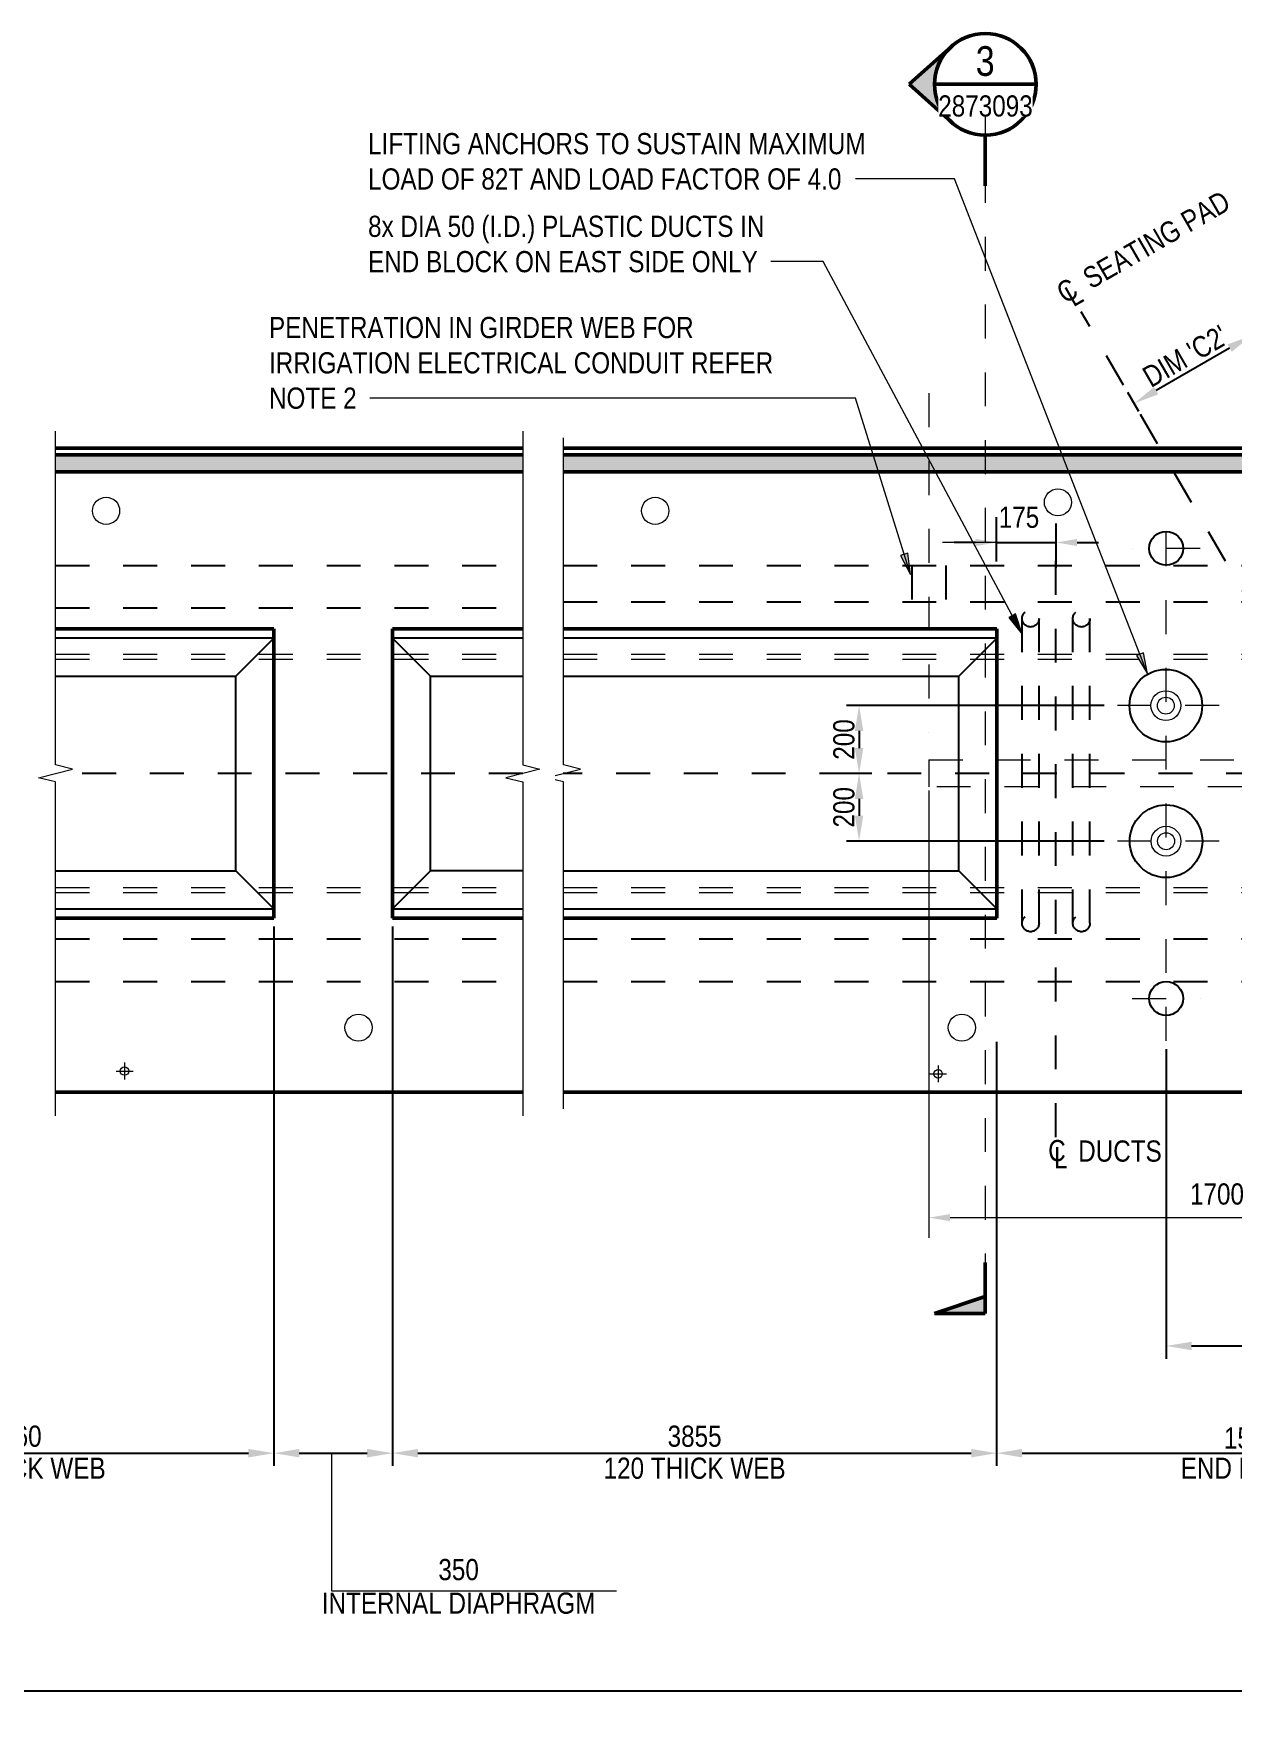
# Model space of a CAD drawing. Header units: metres. Extents: x 17.8 to 37.4, y 3.4 to 57.8.
# Drawn here: x 31.566 to 35.104, y 46.904 to 51.843 of the extents above; entities that cross this region are included whole.
import ezdxf

# ---------------------------------------------------------------- set-up
doc = ezdxf.new("R2010")
doc.units = ezdxf.units.M
for name, pattern in [('Dot_Section Line', [0.02, 0, -0.02]), ('JacobsCenter', [0.015, 0.009, -0.0015, 0.003, -0.0015]), ('JacobsDash', [0.0045, 0.003, -0.0015])]:
    doc.linetypes.add(name, pattern=pattern)
doc.layers.get('Defpoints').update_dxf_attribs({"color": 41})
for name, color, linetype, lineweight in [('A-ANNO-DIMS', 7, 'Continuous', 9), ('A-ANNO-NOTE', 7, 'Continuous', 9), ('A-DETL', 7, 'Continuous', 13), ('A-DETL-GENF', 7, 'Continuous', 9), ('G-ANNO-SYMB', 7, 'Continuous', 9), ('G-ANNO-TEXT', 7, 'Continuous', 9)]:
    doc.layers.add(name, color=color, linetype=linetype, lineweight=lineweight)
doc.styles.add('Arial Narrow', font='ARIALN.TTF', dxfattribs={"height": 0.0625})
doc.styles.add('Arial Narrow_2', font='ARIALN.TTF', dxfattribs={"height": 0.0025})
doc.styles.add('Arial Narrow_3', font='ARIALN.TTF', dxfattribs={"height": 0.0875})
doc.dimstyles.new('____ddd____', dxfattribs={"dimscale": 0.3048, "dimtxt": 0.063964, "dimasz": 0.246063, "dimexe": 0.123031, "dimexo": 0.082021, "dimgap": 0.04101, "dimtad": 1, "dimdec": 0, "dimlfac": 1000, "dimzin": 0, "dimdsep": 46, "dimtxsty": 'Arial Narrow', "dimsah": 1, "dimcen": 0.09, "dimaunit": 1, "dimadec": 4, "dimazin": 0, "dimtfac": 1, "dimtdec": 4, "dimtix": 1, "dimtmove": 0, "dimatfit": 3, "dimfxl": 1, "dimtvp": 1, "dimtolj": 1, "dimtzin": 0, "dimarcsym": 2})
doc.dimstyles.new('____ddd_____1', dxfattribs={"dimscale": 0.3048, "dimtxt": 0.063964, "dimasz": 0.246063, "dimexe": 0.123031, "dimexo": 0.082021, "dimgap": 0.04101, "dimtad": 1, "dimdec": 0, "dimlfac": 1000, "dimzin": 0, "dimdsep": 46, "dimtxsty": 'Arial Narrow', "dimsah": 1, "dimcen": 0.09, "dimaunit": 1, "dimadec": 4, "dimazin": 0, "dimtfac": 1, "dimtdec": 4, "dimtix": 1, "dimtmove": 2, "dimatfit": 3, "dimfxl": 1, "dimtvp": 1, "dimtolj": 1, "dimtzin": 0, "dimarcsym": 2})
doc.dimstyles.new('Dimension_Standard_O__mm_', dxfattribs={"dimscale": 0.3048, "dimtxt": 0.063964, "dimasz": 0.205052, "dimexe": 0.19685, "dimexo": 0.123031, "dimgap": 0.123031, "dimtad": 1, "dimdec": 0, "dimlfac": 1000, "dimzin": 0, "dimdsep": 46, "dimtxsty": 'Arial Narrow', "dimsah": 1, "dimcen": 0.09, "dimaunit": 1, "dimadec": 4, "dimazin": 0, "dimtfac": 1, "dimtdec": 4, "dimtix": 1, "dimtmove": 0, "dimatfit": 3, "dimfxl": 1, "dimtvp": 1, "dimtfill": 1, "dimtolj": 1, "dimtzin": 0, "dimlwd": 18, "dimlwe": 18, "dimarcsym": 2})
doc.dimstyles.new('Dimension_Standard_T_REO', dxfattribs={"dimscale": 0.3048, "dimtxt": 0.063964, "dimasz": 0.205052, "dimexe": 0.246063, "dimexo": 0.0625, "dimgap": 0.082021, "dimtad": 1, "dimdec": 0, "dimlfac": 1000, "dimzin": 0, "dimdsep": 46, "dimtxsty": 'Arial Narrow', "dimsah": 1, "dimcen": 0.09, "dimaunit": 1, "dimadec": 4, "dimazin": 0, "dimtfac": 1, "dimtdec": 4, "dimtix": 1, "dimtmove": 2, "dimatfit": 3, "dimfxl": 0.246063, "dimfxlon": 1, "dimtvp": 1, "dimtolj": 1, "dimtzin": 0, "dimlwd": 25, "dimlwe": 25, "dimarcsym": 2})

# ---------------------------------------------------------------- blocks, each defined once
blk = doc.blocks.new('CS_DET_BreakLine_ViewScale - Std Break-5078609-DRG-2873092 - 1815 SUPER-T GIRDER_CONCRETE_EDGE GIRDERS_PLAN')
at = {"layer": 'A-DETL-GENF'}
for p, q in [((0.9277, 0.05), (0.9152, 0)), ((0.9462, -0.024), (0.9277, 0.05)), ((0.9152, 0), (-0.05, 0)), ((0.9652, 0), (0.9592, -0.024)), ((1.9304, 0), (0.9652, 0))]:
    blk.add_line(p, q, dxfattribs=at)
blk = doc.blocks.new('CS_DET_BreakLine_ViewScale - Std Break-5073520-DRG-2873092 - 1815 SUPER-T GIRDER_CONCRETE_EDGE GIRDERS_PLAN')
at = {"layer": 'A-DETL-GENF'}
for p, q in [((0.9475, 0.05), (0.935, 0)), ((0.9725, -0.05), (0.9475, 0.05)), ((0.935, 0), (-0.05, 0)), ((0.985, 0), (0.9725, -0.05)), ((1.97, 0), (0.985, 0))]:
    blk.add_line(p, q, dxfattribs=at)
blk = doc.blocks.new('CS_DET_BreakLine_ViewScale - Std Break-5073521-DRG-2873092 - 1815 SUPER-T GIRDER_CONCRETE_EDGE GIRDERS_PLAN')
at = {"layer": 'A-DETL-GENF'}
for p, q in [((0.9475, 0.05), (0.935, 0)), ((0.9725, -0.05), (0.9475, 0.05)), ((0.935, 0), (-0.05, 0)), ((0.985, 0), (0.9725, -0.05)), ((1.97, 0), (0.985, 0))]:
    blk.add_line(p, q, dxfattribs=at)
blk = doc.blocks.new('DIMBLOCK23-DRG-2873092 - 1815 SUPER-T GIRDER_CONCRETE_EDGE GIRDERS_PLAN')
at = {"layer": 'A-ANNO-DIMS', "color": 0, "lineweight": -2, "transparency": 16777216}
for p, q in [((30.746, 49.2083), (30.746, 47.6169)), ((32.2757, 49.2083), (32.2757, 47.6169)), ((30.821, 47.6544), (32.2007, 47.6544))]:
    blk.add_line(p, q, dxfattribs=at)
at = {"layer": 'A-ANNO-DIMS', "color": 0, "transparency": 16777216}
for points in [[(30.821, 47.6669), (30.821, 47.6419), (30.746, 47.6544)], [(32.2007, 47.6669), (32.2007, 47.6419), (32.2757, 47.6544)]]:
    blk.add_solid(points, dxfattribs=at)
at = {"layer": 'Defpoints', "color": 0, "transparency": 16777216}
for p in [(30.746, 49.2333), (32.2757, 49.2333), (32.2757, 47.6544)]:
    blk.add_point(p, dxfattribs=at)
at = {"layer": 'A-ANNO-DIMS', "color": 0, "transparency": 16777216, "char_height": 0.0625, "width": 0.645736, "attachment_point": 5, "style": 'Arial Narrow'}
for s, insert in [('\\A1;3860\u200e', (31.5109, 47.7041)), ('\\A1;120 THICK WEB', (31.5109, 47.6096))]:
    blk.add_mtext(s, dxfattribs=dict(at, insert=insert))
blk = doc.blocks.new('DIMBLOCK24-DRG-2873092 - 1815 SUPER-T GIRDER_CONCRETE_EDGE GIRDERS_PLAN')
at = {"layer": 'A-ANNO-DIMS', "color": 0, "lineweight": -2, "transparency": 16777216}
for p, q in [((32.2757, 49.2083), (32.2757, 47.6169)), ((32.6257, 49.2083), (32.6257, 47.6169)), ((32.3507, 47.6544), (32.5507, 47.6544))]:
    blk.add_line(p, q, dxfattribs=at)
at = {"layer": 'A-ANNO-DIMS', "color": 0, "transparency": 16777216}
for points in [[(32.3507, 47.6669), (32.3507, 47.6419), (32.2757, 47.6544)], [(32.5507, 47.6669), (32.5507, 47.6419), (32.6257, 47.6544)]]:
    blk.add_solid(points, dxfattribs=at)
at = {"layer": 'Defpoints', "color": 0, "transparency": 16777216}
for p in [(32.2757, 49.2333), (32.6257, 49.2333), (32.6257, 47.6544)]:
    blk.add_point(p, dxfattribs=at)
at = {"layer": 'A-ANNO-DIMS', "color": 0, "transparency": 16777216, "insert": (32.8206, 47.3105), "char_height": 0.0625, "width": 0.971041, "attachment_point": 5, "line_spacing_factor": 0.974696, "style": 'Arial Narrow'}
blk.add_mtext('\\A1;350', dxfattribs=at)
at = {"layer": 'A-ANNO-DIMS', "color": 0, "transparency": 16777216, "insert": (32.8206, 47.2115), "char_height": 0.0625, "width": 0.971041, "attachment_point": 5, "style": 'Arial Narrow'}
blk.add_mtext('\\A1;INTERNAL DIAPHRAGM', dxfattribs=at)
blk = doc.blocks.new('DIMBLOCK25-DRG-2873092 - 1815 SUPER-T GIRDER_CONCRETE_EDGE GIRDERS_PLAN')
at = {"layer": 'A-ANNO-DIMS', "color": 0, "lineweight": -2, "transparency": 16777216}
for p, q in [((32.6257, 49.2083), (32.6257, 47.6169)), ((34.4079, 48.8685), (34.4079, 47.6169)), ((32.7007, 47.6544), (34.3329, 47.6544))]:
    blk.add_line(p, q, dxfattribs=at)
at = {"layer": 'A-ANNO-DIMS', "color": 0, "transparency": 16777216}
for points in [[(32.7007, 47.6669), (32.7007, 47.6419), (32.6257, 47.6544)], [(34.3329, 47.6669), (34.3329, 47.6419), (34.4079, 47.6544)]]:
    blk.add_solid(points, dxfattribs=at)
at = {"layer": 'Defpoints', "color": 0, "transparency": 16777216}
for p in [(32.6257, 49.2333), (34.4079, 48.8935), (34.4079, 47.6544)]:
    blk.add_point(p, dxfattribs=at)
at = {"layer": 'A-ANNO-DIMS', "color": 0, "transparency": 16777216, "char_height": 0.0625, "width": 0.670104, "attachment_point": 5, "style": 'Arial Narrow'}
for s, insert in [('\\A1;3855\u200e', (33.5168, 47.7041)), ('\\A1;120 THICK WEB ', (33.5168, 47.6096))]:
    blk.add_mtext(s, dxfattribs=dict(at, insert=insert))
blk = doc.blocks.new('DIMBLOCK26-DRG-2873092 - 1815 SUPER-T GIRDER_CONCRETE_EDGE GIRDERS_PLAN')
at = {"layer": 'A-ANNO-DIMS', "color": 0, "lineweight": -2, "transparency": 16777216}
for p, q in [((35.9079, 49.5991), (35.9079, 47.6169)), ((34.4079, 48.8212), (34.4079, 47.6169)), ((34.4829, 47.6544), (35.8329, 47.6544))]:
    blk.add_line(p, q, dxfattribs=at)
at = {"layer": 'A-ANNO-DIMS', "color": 0, "transparency": 16777216}
for points in [[(34.4829, 47.6669), (34.4829, 47.6419), (34.4079, 47.6544)], [(35.8329, 47.6669), (35.8329, 47.6419), (35.9079, 47.6544)]]:
    blk.add_solid(points, dxfattribs=at)
at = {"layer": 'Defpoints', "color": 0, "transparency": 16777216}
for p in [(35.9079, 49.6241), (34.4079, 48.8462), (35.9079, 47.6544)]:
    blk.add_point(p, dxfattribs=at)
at = {"layer": 'A-ANNO-DIMS', "color": 0, "transparency": 16777216, "char_height": 0.0625, "width": 0.497095, "attachment_point": 5, "style": 'Arial Narrow'}
for s, insert in [('\\A1;1500', (35.1579, 47.6988)), ('\\A1;END BLOCK', (35.1579, 47.6096))]:
    blk.add_mtext(s, dxfattribs=dict(at, insert=insert))
blk = doc.blocks.new('DIMBLOCK30-DRG-2873092 - 1815 SUPER-T GIRDER_CONCRETE_EDGE GIRDERS_PLAN')
at = {"layer": 'A-ANNO-DIMS', "color": 0, "lineweight": -2, "transparency": 16777216}
for p, q in [((34.7248, 49.8603), (33.9645, 49.8603)), ((34.002, 49.7853), (34.002, 49.7349)), ((34.04, 49.6599), (33.9645, 49.6599))]:
    blk.add_line(p, q, dxfattribs=at)
at = {"layer": 'A-ANNO-DIMS', "color": 0, "transparency": 16777216}
for points in [[(33.9895, 49.7853), (34.0145, 49.7853), (34.002, 49.8603)], [(33.9895, 49.7349), (34.0145, 49.7349), (34.002, 49.6599)]]:
    blk.add_solid(points, dxfattribs=at)
at = {"layer": 'Defpoints', "color": 0, "transparency": 16777216}
for p in [(34.7498, 49.8603), (34.002, 49.6599), (34.065, 49.6599)]:
    blk.add_point(p, dxfattribs=at)
at = {"layer": 'A-ANNO-DIMS', "color": 0, "transparency": 16777216, "insert": (33.9575, 49.7601), "char_height": 0.0625, "width": 0.142549, "attachment_point": 5, "rotation": 90, "style": 'Arial Narrow'}
blk.add_mtext('\\A1;200', dxfattribs=at)
blk = doc.blocks.new('DIMBLOCK31-DRG-2873092 - 1815 SUPER-T GIRDER_CONCRETE_EDGE GIRDERS_PLAN')
at = {"layer": 'A-ANNO-DIMS', "color": 0, "lineweight": -2, "transparency": 16777216}
for p, q in [((34.04, 49.6599), (33.9645, 49.6599)), ((34.002, 49.5849), (34.002, 49.5353)), ((34.7255, 49.4603), (33.9645, 49.4603))]:
    blk.add_line(p, q, dxfattribs=at)
at = {"layer": 'A-ANNO-DIMS', "color": 0, "transparency": 16777216}
for points in [[(33.9895, 49.5849), (34.0145, 49.5849), (34.002, 49.6599)], [(33.9895, 49.5353), (34.0145, 49.5353), (34.002, 49.4603)]]:
    blk.add_solid(points, dxfattribs=at)
at = {"layer": 'Defpoints', "color": 0, "transparency": 16777216}
for p in [(34.065, 49.6599), (34.002, 49.4603), (34.7505, 49.4603)]:
    blk.add_point(p, dxfattribs=at)
at = {"layer": 'A-ANNO-DIMS', "color": 0, "transparency": 16777216, "insert": (33.9575, 49.5601), "char_height": 0.0625, "width": 0.142549, "attachment_point": 5, "rotation": 90, "style": 'Arial Narrow'}
blk.add_mtext('\\A1;200', dxfattribs=at)
blk = doc.blocks.new('DIMBLOCK32-DRG-2873092 - 1815 SUPER-T GIRDER_CONCRETE_EDGE GIRDERS_PLAN')
at = {"layer": 'A-ANNO-DIMS', "color": 0, "lineweight": -2, "transparency": 16777216}
for p, q in [((35.9079, 49.6349), (35.9079, 47.9332)), ((34.9079, 48.8462), (34.9079, 47.9332)), ((34.9829, 47.9707), (35.8329, 47.9707))]:
    blk.add_line(p, q, dxfattribs=at)
at = {"layer": 'A-ANNO-DIMS', "color": 0, "transparency": 16777216}
for points in [[(34.9829, 47.9832), (34.9829, 47.9582), (34.9079, 47.9707)], [(35.8329, 47.9832), (35.8329, 47.9582), (35.9079, 47.9707)]]:
    blk.add_solid(points, dxfattribs=at)
at = {"layer": 'Defpoints', "color": 0, "transparency": 16777216}
for p in [(35.9079, 49.6599), (34.9079, 48.8712), (35.9079, 47.9707)]:
    blk.add_point(p, dxfattribs=at)
at = {"layer": 'A-ANNO-DIMS', "color": 0, "transparency": 16777216, "insert": (35.4079, 48.0152), "char_height": 0.0625, "width": 0.190066, "attachment_point": 5, "style": 'Arial Narrow'}
blk.add_mtext('\\A1;1000', dxfattribs=at)
blk = doc.blocks.new('DIMBLOCK33-DRG-2873092 - 1815 SUPER-T GIRDER_CONCRETE_EDGE GIRDERS_PLAN')
at = {"layer": 'A-ANNO-DIMS', "color": 0, "lineweight": -2, "transparency": 16777216}
for p, q in [((19.2271, 49.6349), (19.2271, 46.9159)), ((35.9079, 49.6349), (35.9079, 46.9159)), ((19.3021, 46.9534), (35.8329, 46.9534))]:
    blk.add_line(p, q, dxfattribs=at)
at = {"layer": 'A-ANNO-DIMS', "color": 0, "transparency": 16777216}
for points in [[(19.3021, 46.9659), (19.3021, 46.9409), (19.2271, 46.9534)], [(35.8329, 46.9659), (35.8329, 46.9409), (35.9079, 46.9534)]]:
    blk.add_solid(points, dxfattribs=at)
at = {"layer": 'Defpoints', "color": 0, "transparency": 16777216}
for p in [(19.2271, 49.6599), (35.9079, 49.6599), (35.9079, 46.9534)]:
    blk.add_point(p, dxfattribs=at)
at = {"layer": 'A-ANNO-DIMS', "color": 0, "transparency": 16777216, "insert": (27.5675, 46.9972), "char_height": 0.0625, "width": 0.264386, "attachment_point": 5, "style": 'Arial Narrow'}
blk.add_mtext("\\A1;DIM 'L'", dxfattribs=at)
blk = doc.blocks.new('CS_Annot_Centreline Symbol2 - CS_Annot_Centreline Symbol-5074296-DRG-2873092 - 1815 SUPER-T GIRDER_CONCRETE_EDGE GIRDERS_PLAN')
at = {"layer": 'A-ANNO-NOTE', "char_height": 0.0025, "attachment_point": 1, "style": 'Arial Narrow_2'}
for s, insert, width in [('C  ', (-0.00109, 0.00476), 0.0044093), ('L', (-0.00041, 0.00392), 0.0019241)]:
    blk.add_mtext(s, dxfattribs=dict(at, insert=insert, width=width))
blk = doc.blocks.new('DIMBLOCK35-DRG-2873092 - 1815 SUPER-T GIRDER_CONCRETE_EDGE GIRDERS_PLAN')
at = {"layer": 'A-ANNO-DIMS', "color": 0, "lineweight": -2, "transparency": 16777216}
for p, q in [((35.3804, 50.5716), (35.1413, 50.9848)), ((35.0952, 50.9147), (34.8787, 50.7895)), ((34.8278, 50.7276), (34.795, 50.7843))]:
    blk.add_line(p, q, dxfattribs=at)
at = {"layer": 'A-ANNO-DIMS', "color": 0, "transparency": 16777216}
for points in [[(35.0889, 50.9256), (35.1015, 50.9039), (35.1601, 50.9523)], [(34.8724, 50.8003), (34.885, 50.7786), (34.8138, 50.7519)]]:
    blk.add_solid(points, dxfattribs=at)
at = {"layer": 'Defpoints', "color": 0, "transparency": 16777216}
for p in [(34.8138, 50.7519), (34.8403, 50.706), (35.3929, 50.5499)]:
    blk.add_point(p, dxfattribs=at)
at = {"layer": 'A-ANNO-DIMS', "color": 0, "transparency": 16777216, "insert": (34.9645, 50.8909), "char_height": 0.0625, "width": 0.326523, "attachment_point": 5, "rotation": 30.0563, "style": 'Arial Narrow'}
blk.add_mtext("\\A1;DIM 'C2'", dxfattribs=at)
blk = doc.blocks.new('Drafting View - sectionTail-4870194-DRG-2873092 - 1815 SUPER-T GIRDER_CONCRETE_EDGE GIRDERS_PLAN')
at = {"layer": 'G-ANNO-SYMB'}
blk.add_hatch(color=256, dxfattribs=at).paths.add_polyline_path([(-0.006, 0.006), (-0.004, 0), (-0.006, 0)])
at = {"layer": 'G-ANNO-SYMB', "lineweight": 50}
for p, q in [((-0.006, 0.006), (-0.006, 0)), ((-0.004, 0), (-0.006, 0.006)), ((-0.006, 0), (-0.004, 0)), ((-0.006, 0), (0, 0))]:
    blk.add_line(p, q, dxfattribs=at)
blk = doc.blocks.new('Drafting View - SectionHead-4898858-DRG-2873092 - 1815 SUPER-T GIRDER_CONCRETE_EDGE GIRDERS_PLAN')
at = {"layer": 'G-ANNO-SYMB'}
h = blk.add_hatch(color=256, dxfattribs=at)
edge = h.paths.add_edge_path()
edge.add_line((-0.002, 0.009), (0.00247, 0.004))
edge.add_arc((-0.002, 0), 0.006, 41.8277, 138.1723)
edge.add_line((-0.00647, 0.004), (-0.002, 0.009))
at = {"layer": 'G-ANNO-SYMB', "lineweight": 50}
for p, q in [((-0.002, 0.009), (-0.00647, 0.004)), ((0.00247, 0.004), (-0.002, 0.009)), ((0.004, 0), (0.01, 0))]:
    blk.add_line(p, q, dxfattribs=at)
for start, end in [(360, 180), (180, 360)]:
    blk.add_arc((-0.002, 0), 0.006, start, end, dxfattribs=at)
blk = doc.blocks.new('DIMBLOCK81-DRG-2873092 - 1815 SUPER-T GIRDER_CONCRETE_EDGE GIRDERS_PLAN')
at = {"layer": 'A-ANNO-DIMS', "color": 0, "lineweight": 25, "transparency": 16777216}
for p, q in [((34.4079, 50.2854), (34.4079, 50.4163)), ((34.5829, 50.3973), (34.5829, 50.2663)), ((34.3454, 50.3413), (34.2829, 50.3413)), ((34.4079, 50.3413), (34.5829, 50.3413)), ((34.6454, 50.3413), (34.7079, 50.3413))]:
    blk.add_line(p, q, dxfattribs=at)
at = {"layer": 'A-ANNO-DIMS', "color": 0, "transparency": 16777216}
for points in [[(34.3454, 50.3518), (34.3454, 50.3309), (34.4079, 50.3413)], [(34.6454, 50.3518), (34.6454, 50.3309), (34.5829, 50.3413)]]:
    blk.add_solid(points, dxfattribs=at)
at = {"layer": 'Defpoints', "color": 0, "transparency": 16777216}
for p in [(34.5829, 50.4163), (34.5829, 50.3413), (34.4079, 50.2663)]:
    blk.add_point(p, dxfattribs=at)
at = {"layer": 'A-ANNO-DIMS', "color": 0, "lineweight": 25, "transparency": 16777216, "insert": (34.4141, 50.4471), "char_height": 0.0625, "width": 0.142549, "attachment_point": 1, "line_spacing_factor": 0.974696, "style": 'Arial Narrow'}
blk.add_mtext('\\A1;175', dxfattribs=at)
blk = doc.blocks.new('DIMBLOCK83-DRG-2873092 - 1815 SUPER-T GIRDER_CONCRETE_EDGE GIRDERS_PLAN')
at = {"layer": 'A-ANNO-DIMS', "color": 0, "lineweight": 18, "transparency": 16777216}
for p, q in [((34.2079, 49.6099), (34.2079, 48.2893)), ((35.9079, 49.6208), (35.9079, 48.2893)), ((34.2704, 48.3493), (35.8454, 48.3493))]:
    blk.add_line(p, q, dxfattribs=at)
at = {"layer": 'A-ANNO-DIMS', "color": 0, "transparency": 16777216}
for points in [[(34.2704, 48.3597), (34.2704, 48.3388), (34.2079, 48.3493)], [(35.8454, 48.3597), (35.8454, 48.3388), (35.9079, 48.3493)]]:
    blk.add_solid(points, dxfattribs=at)
at = {"layer": 'Defpoints', "color": 0, "transparency": 16777216}
for p in [(34.2079, 49.6474), (35.9079, 49.6583), (35.9079, 48.3493)]:
    blk.add_point(p, dxfattribs=at)
at = {"layer": 'A-ANNO-DIMS', "color": 0, "lineweight": 18, "transparency": 16777216, "insert": (35.0579, 48.4187), "char_height": 0.0625, "width": 0.190066, "attachment_point": 5, "style": 'Arial Narrow', "bg_fill": 3, "box_fill_scale": 1.1, "bg_fill_color": 256, "bg_fill_true_color": 13158600, "bg_fill_transparency": 0}
blk.add_mtext('\\A1;1700', dxfattribs=at)

msp = doc.modelspace()

# ---------------------------------------------------------------- hatches: boundary and pattern name
at = {"layer": 'A-DETL-GENF', "true_color": 0xd8d8d8}
for points in [[(33.00993, 50.5499406), (33.00993, 50.5999406), (31.6314447, 50.5999406), (31.6314447, 50.5499406)], [(33.1798544, 50.5499406), (35.3929341, 50.5499406), (35.3640666, 50.5999406), (33.1297777, 50.5999406), (33.1298544, 50.5499406)]]:
    msp.add_hatch(color=254, dxfattribs=at).paths.add_polyline_path(points)
at = {"layer": 'G-ANNO-TEXT'}
for points in [[(34.1535663, 50.246478), (34.145483, 50.3094253), (34.1244413, 50.3028645)], [(34.4832199, 50.0704963), (34.4634949, 50.1308173), (34.4440535, 50.1204331)], [(34.8534017, 49.9535358), (34.8409444, 50.0157653), (34.8204119, 50.0077518)]]:
    msp.add_hatch(color=256, dxfattribs=at).paths.add_polyline_path(points)

# ---------------------------------------------------------------- linework, layer by layer
at = {"layer": 'A-DETL', "linetype": 'JacobsCenter', "lineweight": 25}
for p, q in [((36.0847112, 48.5555605), (34.657298, 51.0223081)), ((34.5829446, 48.5869387), (34.5829446, 50.3669387)), ((33.00993, 49.6599406), (31.6314447, 49.6599406)), ((35.9853983, 49.6599406), (33.1289572, 49.6599406))]:
    msp.add_line(p, q, dxfattribs=at)
at = {"layer": 'A-DETL', "linetype": 'JacobsCenter'}
msp.add_line((34.2079433, 50.7814226), (34.2079433, 49.7814226), dxfattribs=at)
at = {"layer": 'A-DETL', "lineweight": 50}
for p, q in [((31.6314447, 50.6199406), (33.00993, 50.6199406)), ((31.6314447, 50.5999406), (33.00993, 50.5999406)), ((33.1298544, 50.6199406), (35.3524291, 50.6199406)), ((33.1298544, 50.5999406), (35.3640666, 50.5999406)), ((33.00993, 50.5499406), (31.6314447, 50.5499406)), ((35.3929341, 50.5499406), (33.1298544, 50.5499406)), ((32.2756874, 50.0869387), (31.6314447, 50.0869387)), ((32.2756874, 49.2332725), (32.2756874, 50.0869387)), ((32.6256874, 50.0869387), (32.6256874, 49.2332725)), ((33.00993, 50.0869387), (32.6256874, 50.0869387)), ((34.4079446, 50.0869387), (33.1298544, 50.0869387)), ((34.4079446, 49.2332725), (34.4079446, 50.0869387)), ((31.6314447, 49.2332725), (32.2756874, 49.2332725)), ((32.6256874, 49.2332725), (33.00993, 49.2332725)), ((33.1298544, 49.2332725), (34.4079446, 49.2332725)), ((31.6314447, 48.7199406), (33.00993, 48.7199406)), ((33.1298544, 48.7199406), (36.4518856, 48.7199406))]:
    msp.add_line(p, q, dxfattribs=at)
at = {"layer": 'A-DETL', "linetype": 'JacobsCenter', "lineweight": 18}
for p, q in [((34.9079446, 48.8712286), (34.9079446, 50.4599404)), ((35.0079446, 50.3239406), (34.8079446, 50.3239406)), ((35.0641319, 49.8602652), (34.7498468, 49.8602652)), ((35.0647614, 49.4602657), (34.7504763, 49.4602657)), ((34.8079446, 48.9959406), (35.0079446, 48.9959406))]:
    msp.add_line(p, q, dxfattribs=at)
at = {"layer": 'A-DETL', "lineweight": 18}
for p, q in [((34.4079446, 50.3413431), (34.2479446, 50.3413431)), ((32.4460521, 47.6531333), (32.4460521, 47.2481333)), ((32.4460521, 47.2481333), (33.2860521, 47.2481333))]:
    msp.add_line(p, q, dxfattribs=at)
at = {"layer": 'A-DETL', "linetype": 'JacobsDash', "lineweight": 25}
for p, q in [((31.6314447, 50.2734406), (33.00993, 50.2734406)), ((33.1298544, 50.2734406), (35.5529341, 50.2734406)), ((34.1579433, 50.2734406), (34.1579433, 50.1663356)), ((34.2579433, 50.2734406), (34.2579433, 50.1663356)), ((31.6314447, 50.1483338), (33.00993, 50.1483338)), ((33.1298544, 50.1663356), (35.6149117, 50.1663356)), ((34.4829446, 49.2179424), (34.4829446, 50.1169387)), ((34.5329446, 49.2179424), (34.5329446, 50.1169387)), ((34.6329446, 49.2179424), (34.6329446, 50.1169387)), ((34.6829446, 49.2179424), (34.6829446, 50.1169387)), ((31.6314447, 49.1715474), (33.00993, 49.1715474)), ((33.1298544, 49.1715474), (36.1905579, 49.1715474)), ((31.6314447, 49.0464406), (33.00993, 49.0464406)), ((33.1298544, 49.0464406), (36.2493539, 49.0464406))]:
    msp.add_line(p, q, dxfattribs=at)
at = {"layer": 'A-DETL', "lineweight": 25}
for p, q in [((32.2756874, 50.0592402), (31.6314447, 50.0592402)), ((32.1636874, 49.947365), (32.2756874, 50.0592402)), ((32.6256874, 50.0592402), (32.7376874, 49.947365)), ((33.00993, 50.0592402), (32.6256874, 50.0592402)), ((34.4079446, 50.0592402), (33.1298544, 50.0592402)), ((34.2959446, 49.9470296), (34.4079446, 50.0592402)), ((31.6314447, 49.947365), (32.1636874, 49.947365)), ((32.1636874, 49.3725161), (32.1636874, 49.947365)), ((32.7376874, 49.3725161), (32.7376874, 49.947365)), ((32.7376874, 49.947365), (33.00993, 49.947365)), ((33.1298544, 49.9470296), (34.2959446, 49.9470296)), ((34.2959446, 49.3725161), (34.2959446, 49.9470296)), ((31.6314447, 49.3725161), (32.1636874, 49.3725161)), ((32.2756874, 49.260641), (32.1636874, 49.3725161)), ((32.7376874, 49.3725161), (32.6256874, 49.260641)), ((33.00993, 49.3725161), (32.7376874, 49.3725161)), ((33.1298544, 49.3725161), (34.2959446, 49.3725161)), ((34.4079446, 49.260641), (34.2959446, 49.3725161)), ((31.6314447, 49.260641), (32.2756874, 49.260641)), ((32.6256874, 49.260641), (33.00993, 49.260641)), ((33.1298544, 49.260641), (34.4079446, 49.260641))]:
    msp.add_line(p, q, dxfattribs=at)
at = {"layer": 'A-DETL', "color": 8, "linetype": 'JacobsDash', "lineweight": 18, "true_color": 0x808080}
for p, q in [((31.6314447, 50.0114826), (33.00993, 50.0114826)), ((31.6314447, 49.9972565), (33.00993, 49.9972565)), ((33.1298544, 50.0114826), (35.7045193, 50.0114826)), ((33.1298544, 49.9972565), (35.7127514, 49.9972565)), ((31.6314447, 49.3229548), (33.00993, 49.3229548)), ((31.6314447, 49.3087287), (33.00993, 49.3087287)), ((33.1298544, 49.3229548), (36.1029442, 49.3229548)), ((33.1298544, 49.3087287), (36.1111763, 49.3087287))]:
    msp.add_line(p, q, dxfattribs=at)
at = {"layer": 'A-DETL', "linetype": 'JacobsDash'}
for p, q in [((34.2079433, 49.6999406), (35.8847968, 49.6999406)), ((34.2079433, 49.6999406), (34.2079433, 49.6199406)), ((35.9310898, 49.6199406), (34.2079433, 49.6199406))]:
    msp.add_line(p, q, dxfattribs=at)
at = {"layer": 'A-DETL', "linetype": 'JacobsCenter', "lineweight": 9}
for p, q in [((31.8350817, 48.8068908), (31.8350817, 48.7568908)), ((31.8100819, 48.781891), (31.8600819, 48.781891)), ((34.2100679, 48.773697), (34.2600679, 48.773697)), ((34.2350677, 48.7986968), (34.2350677, 48.7486968))]:
    msp.add_line(p, q, dxfattribs=at)
at = {"layer": 'A-DETL'}
for centre in [(34.5886298, 50.4598152), (31.7806475, 50.4347274), (33.4006475, 50.4347274), (32.5253208, 48.9099406), (34.3053208, 48.9099406)]:
    msp.add_circle(centre, 0.04, dxfattribs=at)
at = {"layer": 'A-DETL', "lineweight": 25}
for centre, radius in [((34.9079446, 50.3239406), 0.05), ((34.9069894, 49.8599391), 0.1071429), ((34.9076189, 49.4599397), 0.1071429), ((34.9079446, 48.9959406), 0.05)]:
    msp.add_circle(centre, radius, dxfattribs=at)
at = {"layer": 'A-DETL', "linetype": 'JacobsDash', "lineweight": 25}
for centre in [(34.5079446, 50.1169387), (34.6579446, 50.1169387), (34.5079446, 49.2179424), (34.6579446, 49.2179424)]:
    msp.add_circle(centre, 0.025, dxfattribs=at)
at = {"layer": 'A-DETL', "lineweight": 18}
for centre, radius in [((34.9069894, 49.8599391), 0.044), ((34.9069894, 49.8599391), 0.025), ((34.9076189, 49.4599397), 0.044), ((34.9076189, 49.4599397), 0.025), ((31.8350818, 48.7818915), 0.0125), ((34.2350678, 48.7736975), 0.0125)]:
    msp.add_circle(centre, radius, dxfattribs=at)
at = {"layer": 'G-ANNO-SYMB', "lineweight": 50}
msp.add_line((34.224433, 51.6931475), (34.524433, 51.6931475), dxfattribs=at)
at = {"layer": 'G-ANNO-SYMB', "color": 7, "linetype": 'Dot_Section Line', "true_color": 0xffffff}
msp.add_line((34.374433, 51.6431475), (34.374433, 48.2164841), dxfattribs=at)
at = {"layer": 'G-ANNO-TEXT'}
for p, q in [((34.19021, 51.4139101), (33.9916351, 51.4139101)), ((34.2834366, 51.4139101), (34.19021, 51.4139101)), ((34.8534017, 49.9535358), (34.2834366, 51.4139101)), ((33.8169616, 51.1699784), (33.7419346, 51.1699784)), ((33.895959, 51.1699784), (33.8169616, 51.1699784)), ((34.4832199, 50.0704963), (33.895959, 51.1699784)), ((33.8979711, 50.7672244), (32.5583805, 50.7672244)), ((33.9911976, 50.7672244), (33.8979711, 50.7672244)), ((34.1535663, 50.246478), (33.9911976, 50.7672244)), ((34.145483, 50.3094253), (34.1244413, 50.3028645)), ((34.1244413, 50.3028645), (34.1535663, 50.246478)), ((34.1535663, 50.246478), (34.145483, 50.3094253)), ((34.4634949, 50.1308173), (34.4440535, 50.1204331)), ((34.4440535, 50.1204331), (34.4832199, 50.0704963)), ((34.4832199, 50.0704963), (34.4634949, 50.1308173)), ((34.8409444, 50.0157653), (34.8204119, 50.0077518)), ((34.8204119, 50.0077518), (34.8534017, 49.9535358)), ((34.8534017, 49.9535358), (34.8409444, 50.0157653))]:
    msp.add_line(p, q, dxfattribs=at)

# ---------------------------------------------------------------- block references
at = {"layer": 'A-ANNO-NOTE', "xscale": 25, "yscale": 25, "zscale": 25, "rotation": 29.99999999999798}
msp.add_blockref('CS_Annot_Centreline Symbol2 - CS_Annot_Centreline Symbol-5074296-DRG-2873092 - 1815 SUPER-T GIRDER_CONCRETE_EDGE GIRDERS_PLAN', (34.660955, 51.0092331), dxfattribs=at)
at = {"layer": 'A-ANNO-NOTE', "xscale": 25, "yscale": 25, "zscale": 25}
msp.add_blockref('CS_Annot_Centreline Symbol2 - CS_Annot_Centreline Symbol-5074296-DRG-2873092 - 1815 SUPER-T GIRDER_CONCRETE_EDGE GIRDERS_PLAN', (34.5871915, 48.4593736), dxfattribs=at)
at = {"layer": 'A-DETL-GENF'}
for name, p, rotation in [('CS_DET_BreakLine_ViewScale - Std Break-5073521-DRG-2873092 - 1815 SUPER-T GIRDER_CONCRETE_EDGE GIRDERS_PLAN', (31.6314447, 50.6199406), 270.0000000000006), ('CS_DET_BreakLine_ViewScale - Std Break-5073520-DRG-2873092 - 1815 SUPER-T GIRDER_CONCRETE_EDGE GIRDERS_PLAN', (33.00993, 48.6999406), 90.00000000000017), ('CS_DET_BreakLine_ViewScale - Std Break-5078609-DRG-2873092 - 1815 SUPER-T GIRDER_CONCRETE_EDGE GIRDERS_PLAN', (33.1298544, 50.6003892), 270.0000000000006)]:
    msp.add_blockref(name, p, dxfattribs=dict(at, rotation=rotation))
at = {"layer": 'G-ANNO-SYMB', "lineweight": 50, "extrusion": (0, 0, -1), "xscale": 24.99999999999999, "yscale": 24.99999999999999, "zscale": 24.99999999999999, "rotation": 270.0000000000004}
msp.add_blockref('Drafting View - SectionHead-4898858-DRG-2873092 - 1815 SUPER-T GIRDER_CONCRETE_EDGE GIRDERS_PLAN', (-34.374433, 51.6431475), dxfattribs=at)
at = {"layer": 'G-ANNO-SYMB', "lineweight": 50, "xscale": 24.99999999999999, "yscale": 24.99999999999999, "zscale": 24.99999999999999, "rotation": 89.99999999999937}
msp.add_blockref('Drafting View - sectionTail-4870194-DRG-2873092 - 1815 SUPER-T GIRDER_CONCRETE_EDGE GIRDERS_PLAN', (34.374433, 48.2164841), dxfattribs=at)

# ---------------------------------------------------------------- texts
at = {"layer": 'G-ANNO-TEXT', "char_height": 0.0625, "attachment_point": 1, "style": 'Arial Narrow', "bg_fill": 3, "box_fill_scale": 1, "bg_fill_color": 256, "bg_fill_transparency": 0}
for s, insert in [('LIFTING ANCHORS TO SUSTAIN MAXIMUM ', (32.5534971, 51.5493398)), ('LOAD OF 82T AND LOAD FACTOR OF 4.0', (32.5534971, 51.4451601)), ('8x DIA 50 (I.D.) PLASTIC DUCTS IN ', (32.5534971, 51.3054081)), ('PENETRATION IN GIRDER WEB FOR ', (32.2612581, 51.0068338)), ('IRRIGATION ELECTRICAL CONDUIT REFER ', (32.2612581, 50.9026541)), ('NOTE 2', (32.2612581, 50.7984744))]:
    msp.add_mtext(s, dxfattribs=dict(at, insert=insert))

# ---------------------------------------------------------------- dimensions: what is measured, and where the dimension line sits
at = {"layer": 'A-ANNO-DIMS'}
dim = msp.add_linear_dim(base=(34.8137786, 50.7518901), p1=(35.3929341, 50.5499406), p2=(34.8403403, 50.7059882), angle=30.0563371, text="DIM 'C2'", dimstyle='____ddd____', override={"dimpost": '<>', "dimfxl": 0.574204}, dxfattribs=at)
dim.commit()
dim.dimension.update_dxf_attribs({"geometry": 'DIMBLOCK35-DRG-2873092 - 1815 SUPER-T GIRDER_CONCRETE_EDGE GIRDERS_PLAN', "text_midpoint": (34.9644855, 50.8909014)})
at = {"layer": 'A-ANNO-DIMS', "lineweight": 25}
dim = msp.add_linear_dim(base=(34.5829446, 50.3413431), p1=(34.4079446, 50.2663431), p2=(34.5829446, 50.4163431), dimstyle='Dimension_Standard_T_REO', override={"dimpost": '<>', "dimfxl": 0.230489}, dxfattribs=at)
dim.commit()
dim.dimension.update_dxf_attribs({"geometry": 'DIMBLOCK81-DRG-2873092 - 1815 SUPER-T GIRDER_CONCRETE_EDGE GIRDERS_PLAN', "text_midpoint": (34.4853501, 50.405452), "dimtype": 160})
at = {"layer": 'A-ANNO-DIMS'}
for base, p1, p2, override, picture, middle in [((34.0019572, 49.6599406), (34.7498468, 49.8602652), (34.064978, 49.6599406), {"dimpost": '<>', "dimfxl": 0.713565}, 'DIMBLOCK30-DRG-2873092 - 1815 SUPER-T GIRDER_CONCRETE_EDGE GIRDERS_PLAN', (33.9575463, 49.7601029)), ((34.0019572, 49.4602657), (34.064978, 49.6599406), (34.7504763, 49.4602657), {"dimpost": '<>', "dimfxl": 0.713987}, 'DIMBLOCK31-DRG-2873092 - 1815 SUPER-T GIRDER_CONCRETE_EDGE GIRDERS_PLAN', (33.9575463, 49.5601032))]:
    dim = msp.add_linear_dim(base=base, p1=p1, p2=p2, angle=90, dimstyle='____ddd____', override=override, dxfattribs=at)
    dim.commit()
    dim.dimension.update_dxf_attribs({"geometry": picture, "text_midpoint": middle})
for base, p1, p2, text, override, picture, middle in [((35.9079433, 46.9533826), (19.2270977, 49.6599406), (35.9079433, 49.6599406), "DIM 'L'", {"dimpost": '<>', "dimfxl": 16.680846}, 'DIMBLOCK33-DRG-2873092 - 1815 SUPER-T GIRDER_CONCRETE_EDGE GIRDERS_PLAN', (27.5675205, 46.9971539)), ((35.9079433, 47.654393), (34.4079446, 48.8462081), (35.9079433, 49.6241423), '<>\\XEND BLOCK', {"dimpost": '<>', "dimfxl": 1.689727}, 'DIMBLOCK26-DRG-2873092 - 1815 SUPER-T GIRDER_CONCRETE_EDGE GIRDERS_PLAN', (35.157944, 47.654393)), ((32.2756874, 47.654393), (30.7460359, 49.2332725), (32.2756874, 49.2332725), '3860\u200e\\X120 THICK WEB', {"dimpost": '<>', "dimfxl": 1.529651}, 'DIMBLOCK23-DRG-2873092 - 1815 SUPER-T GIRDER_CONCRETE_EDGE GIRDERS_PLAN', (31.5108616, 47.654393)), ((34.4079446, 47.654393), (32.6256874, 49.2332725), (34.4079446, 48.8934537), '3855\u200e\\X120 THICK WEB ', {"dimpost": '<>', "dimfxl": 1.814364}, 'DIMBLOCK25-DRG-2873092 - 1815 SUPER-T GIRDER_CONCRETE_EDGE GIRDERS_PLAN', (33.516816, 47.654393))]:
    dim = msp.add_linear_dim(base=base, p1=p1, p2=p2, text=text, dimstyle='____ddd____', override=override, dxfattribs=at)
    dim.commit()
    dim.dimension.update_dxf_attribs({"geometry": picture, "text_midpoint": middle})
dim = msp.add_linear_dim(base=(35.9079433, 47.9707435), p1=(34.9079446, 48.8712286), p2=(35.9079433, 49.6599406), dimstyle='____ddd____', override={"dimpost": '<>', "dimfxl": 1.273603}, dxfattribs=at)
dim.commit()
dim.dimension.update_dxf_attribs({"geometry": 'DIMBLOCK32-DRG-2873092 - 1815 SUPER-T GIRDER_CONCRETE_EDGE GIRDERS_PLAN', "text_midpoint": (35.407944, 48.0151543)})
dim = msp.add_linear_dim(base=(32.6256874, 47.654393), p1=(32.2756874, 49.2332725), p2=(32.6256874, 49.2332725), text='<>\\XINTERNAL DIAPHRAGM', dimstyle='____ddd_____1', override={"dimpost": '<>', "dimfxl": 0.35}, dxfattribs=at)
dim.commit()
dim.dimension.update_dxf_attribs({"geometry": 'DIMBLOCK24-DRG-2873092 - 1815 SUPER-T GIRDER_CONCRETE_EDGE GIRDERS_PLAN', "text_midpoint": (32.8206256, 47.256296), "dimtype": 160})

# ---------------------------------------------------------------- next in the draw order: texts
at = {"layer": 'A-ANNO-NOTE', "insert": (34.6551728, 51.1417574), "char_height": 0.0625, "attachment_point": 1, "rotation": 30, "style": 'Arial Narrow', "bg_fill": 3, "box_fill_scale": 1, "bg_fill_color": 256, "bg_fill_true_color": 13158600, "bg_fill_transparency": 0}
msp.add_mtext('SEATING PAD', dxfattribs=at)
at = {"layer": 'A-ANNO-NOTE', "insert": (34.6484461, 48.5770341), "char_height": 0.0625, "attachment_point": 1, "style": 'Arial Narrow', "bg_fill": 3, "box_fill_scale": 1, "bg_fill_color": 256, "bg_fill_true_color": 13158600, "bg_fill_transparency": 0}
msp.add_mtext('DUCTS', dxfattribs=at)
at = {"layer": 'G-ANNO-SYMB', "insert": (34.3462974, 51.8055711), "char_height": 0.0875, "attachment_point": 1, "style": 'Arial Narrow_3', "bg_fill": 3, "box_fill_scale": 1, "bg_fill_color": 256, "bg_fill_transparency": 0}
msp.add_mtext('3', dxfattribs=at)
at = {"layer": 'G-ANNO-SYMB', "insert": (34.2355474, 51.6605556), "char_height": 0.0625, "attachment_point": 1, "style": 'Arial Narrow', "bg_fill": 3, "box_fill_scale": 1, "bg_fill_color": 256, "bg_fill_true_color": 13158600, "bg_fill_transparency": 0}
msp.add_mtext('2873093', dxfattribs=at)
at = {"layer": 'G-ANNO-TEXT', "insert": (32.5534971, 51.2012284), "char_height": 0.0625, "attachment_point": 1, "style": 'Arial Narrow', "bg_fill": 3, "box_fill_scale": 1, "bg_fill_color": 256, "bg_fill_transparency": 0}
msp.add_mtext('END BLOCK ON EAST SIDE ONLY', dxfattribs=at)

# ---------------------------------------------------------------- next in the draw order: dimensions: what is measured, and where the dimension line sits
at = {"layer": 'A-ANNO-DIMS', "lineweight": 18}
dim = msp.add_linear_dim(base=(35.9079433, 48.3492663), p1=(34.2079433, 49.6474406), p2=(35.9079433, 49.6582836), dimstyle='Dimension_Standard_O__mm_', override={"dimpost": '<>', "dimfxl": 1.700035}, dxfattribs=at)
dim.commit()
dim.dimension.update_dxf_attribs({"geometry": 'DIMBLOCK83-DRG-2873092 - 1815 SUPER-T GIRDER_CONCRETE_EDGE GIRDERS_PLAN', "text_midpoint": (35.0579433, 48.4186771)})

doc.saveas('drawing.dxf')
